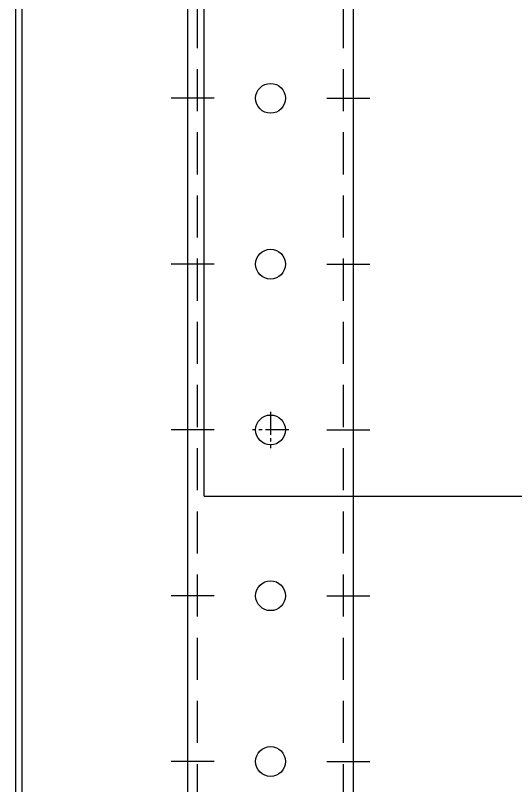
# Model space of a CAD drawing. Header units: millimetres. Extents: x 24815 to 37207, y -9299 to 5469.
# Drawn here: x 34306.1 to 34457.1, y 152 to 384.3 of the extents above; entities that cross this region are included whole.
import ezdxf

# ---------------------------------------------------------------- set-up
doc = ezdxf.new("R2010")
doc.units = ezdxf.units.MM
doc.linetypes.add('CENTER1', pattern=[10, 7, -1, 1, -1])
doc.linetypes.add('HIDDENX2', pattern=[19.05, 12.7, -6.35])
doc.layers.add('3', color=3, linetype='Continuous')
doc.layers.add('case', color=3, linetype='Continuous', lineweight=30)

# ---------------------------------------------------------------- blocks, each defined once
blk = doc.blocks.new('87erfasdfasdfasdfasdfsdaf')
at = {"color": 140}
for p, q in [((-12215.28, 14062.53), (-12215.28, 14958.53)), ((-12165.28, 14062.53), (-12165.28, 14958.53))]:
    blk.add_line(p, q, dxfattribs=at)
at = {"color": 2, "linetype": 'HIDDENX2'}
for p, q in [((-12212.28, 14062.53), (-12212.28, 14958.53)), ((-12168.28, 14062.53), (-12168.28, 14958.53))]:
    blk.add_line(p, q, dxfattribs=at)
at = {"color": 1}
for p, q in [((-12207.28, 14485.53), (-12220.28, 14485.53)), ((-12173.28, 14485.53), (-12160.28, 14485.53)), ((-12207.28, 14435.53), (-12220.28, 14435.53)), ((-12173.28, 14435.53), (-12160.28, 14435.53)), ((-12207.28, 14385.53), (-12220.28, 14385.53)), ((-12173.28, 14385.53), (-12160.28, 14385.53)), ((-12207.28, 14335.53), (-12220.28, 14335.53)), ((-12173.28, 14335.53), (-12160.28, 14335.53)), ((-12207.28, 14285.53), (-12220.28, 14285.53)), ((-12173.28, 14285.53), (-12160.28, 14285.53))]:
    blk.add_line(p, q, dxfattribs=at)
blk = doc.blocks.new('A$C517E5183')
at = {"color": 140}
for centre in [(-573, 425), (-573, 375), (-573, 325), (-573, 275), (-573, 225)]:
    blk.add_circle(centre, 4.5, dxfattribs=at)
at = {"layer": '3'}
blk.add_lwpolyline([(-630, 835), (-630, 847), (-650, 847), (-650, 155), (-630, 155), (-630, 167), (-632, 167), (-632, 157), (-648, 157), (-648, 845), (-632, 845), (-632, 835), (-630, 835)], dxfattribs=at)
blk.add_blockref('87erfasdfasdfasdfasdfsdaf', (11617.28, -14060.53))
blk = doc.blocks.new('A$C4C521A20')
at = {"color": 1, "linetype": 'CENTER1'}
for p, q in [((-325, 25.5), (-325, 14.5)), ((-319.5, 20), (-330.5, 20))]:
    blk.add_line(p, q, dxfattribs=at)
at = {"layer": 'case', "color": 3, "lineweight": -3}
for q in [(-345, 445), (0, 0)]:
    blk.add_line((-345, 0), q, dxfattribs=at)
blk.add_circle((-325, 20), 4.5, dxfattribs=at)
blk = doc.blocks.new('A$C55C54E2F')
blk.add_blockref('A$C4C521A20', (-145, -545))

msp = doc.modelspace()

# ---------------------------------------------------------------- block references
for name, p in [('A$C517E5183', (34956.123, -65.71)), ('A$C55C54E2F', (34853.123, 784.29))]:
    msp.add_blockref(name, p)

doc.saveas('drawing.dxf')
